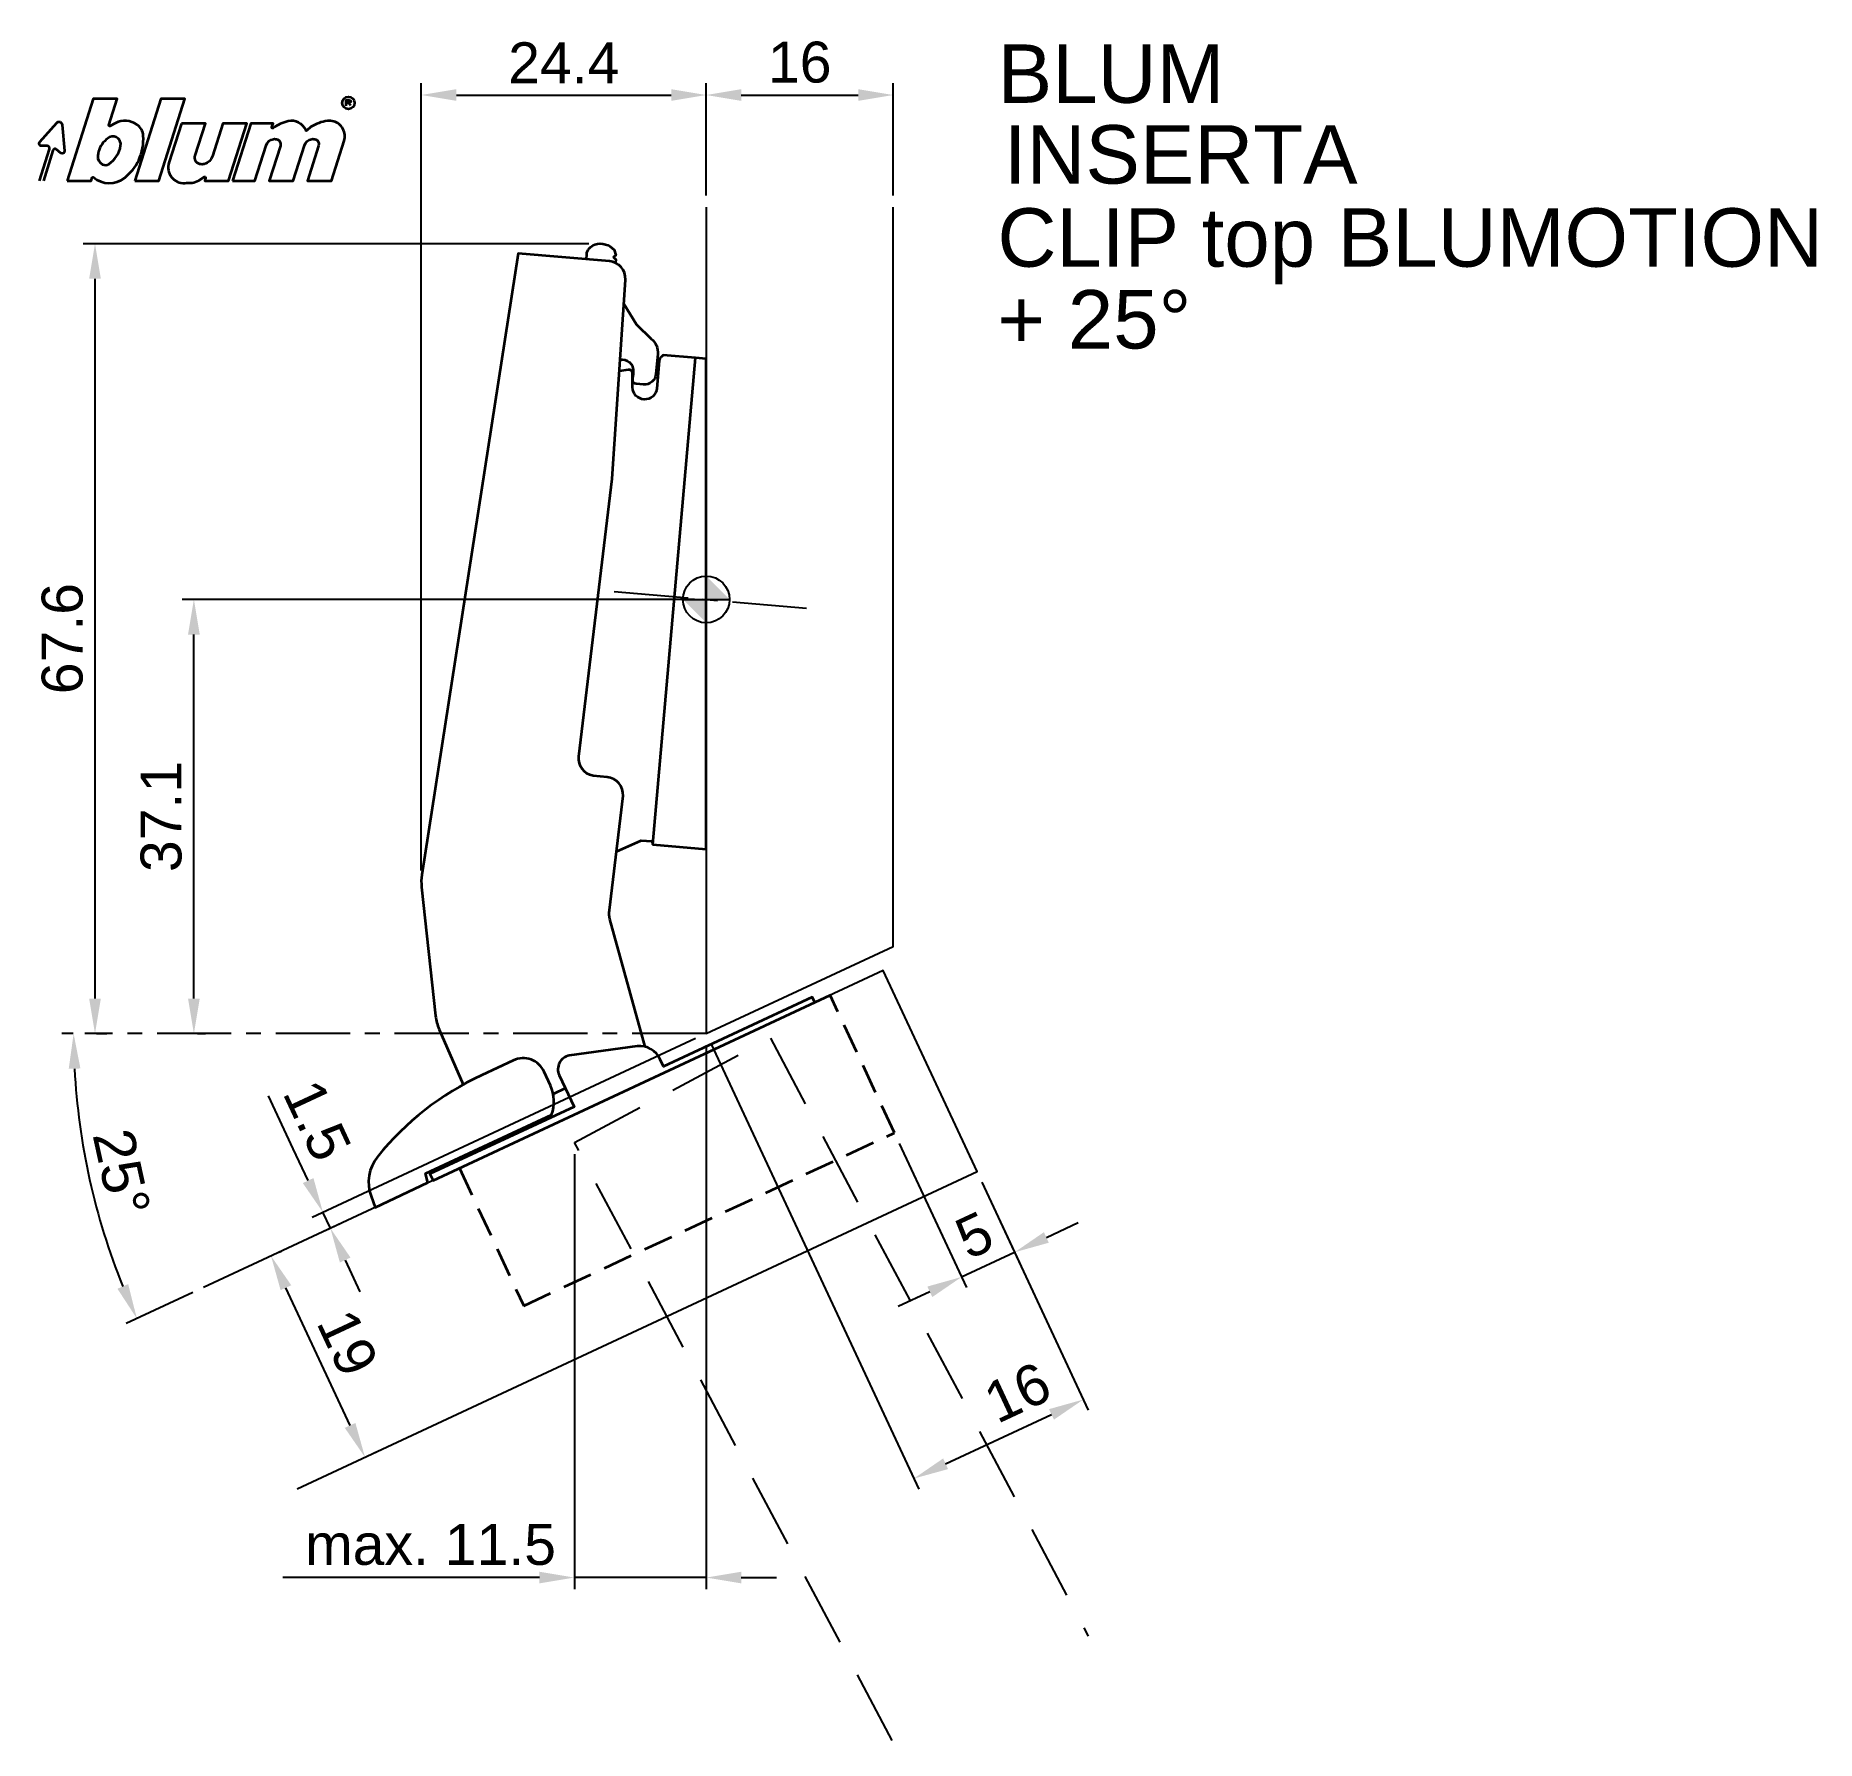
# Model space of a CAD drawing. Extents: x -57 to 95, y -98 to 48.
import ezdxf

# ---------------------------------------------------------------- set-up
doc = ezdxf.new("R2010")
doc.units = 0
doc.header["$PDMODE"] = 35
doc.header["$PDSIZE"] = 5
doc.linetypes.add('MITTE', pattern=[50.8, 31.75, -6.35, 6.35, -6.35])
doc.linetypes.add('STRICHLINIE', pattern=[19.05, 12.7, -6.35])
doc.layers.get('Defpoints').update_dxf_attribs({"linetype": 'CONTINUOUS'})
doc.layers.add('1', color=2, linetype='CONTINUOUS')
doc.layers.add('5', color=1, linetype='CONTINUOUS')
doc.layers.add('6', color=3, linetype='CONTINUOUS', lineweight=35)
doc.styles.add('Beschlag', font='ARIAL.TTF')
doc.dimstyles.new('Beschlag', dxfattribs={"dimtxt": 3.5, "dimasz": 3, "dimexe": 1, "dimexo": 1, "dimgap": 1, "dimtad": 1, "dimdec": 1, "dimdsep": 46, "dimtxsty": 'Beschlag', "dimcen": 2, "dimclrd": 256, "dimclre": 256, "dimclrt": 256, "dimadec": 1, "dimazin": 2, "dimtfac": 0.71, "dimtdec": 1, "dimtix": 1, "dimtmove": 2, "dimatfit": 0, "dimfxl": 0, "dimtolj": 1, "dimlwd": -1, "dimlwe": -1, "dimarcsym": 0})

# ---------------------------------------------------------------- blocks, each defined once
blk = doc.blocks.new('NullPunkt')
at = {"layer": '5'}
for points in [[(0, 2), (0, -2)], [(-2, 0), (2, 0)]]:
    blk.add_lwpolyline(points, dxfattribs=at)
blk.add_circle((0, 0), 2, dxfattribs=at)
for points in [[(0, 0), (-2, 0), (0, 2)], [(0, 0), (2, 0), (0, -2)]]:
    blk.add_solid(points, dxfattribs=at)
blk = doc.blocks.new('*D1')
at = {"layer": '1'}
for p, q in [((-1, 0), (-44.84, 0)), ((-43.84, -34.15), (-43.84, -3)), ((-43.53, -37.15), (-42.84, -37.15))]:
    blk.add_line(p, q, dxfattribs=at)
for points in [[(-44.34, -3), (-43.34, -3), (-43.84, 0)], [(-44.34, -34.15), (-43.34, -34.15), (-43.84, -37.15)]]:
    blk.add_solid(points, dxfattribs=at)
at = {"layer": 'Defpoints', "color": 0}
for p in [(-43.84, 0), (0, 0), (-44.53, -37.15)]:
    blk.add_point(p, dxfattribs=at)
at = {"layer": '1', "insert": (-46.63, -18.57), "char_height": 3.5, "attachment_point": 5, "rotation": 90, "style": 'Beschlag'}
blk.add_mtext('\\A1;37.1', dxfattribs=at)
blk = doc.blocks.new('*D2')
at = {"layer": '1'}
for p, q in [((-10.06, 30.44), (-53.3, 30.44)), ((-52.3, -34.15), (-52.3, 27.44)), ((-52.16, -37.15), (-51.3, -37.15))]:
    blk.add_line(p, q, dxfattribs=at)
for points in [[(-52.8, 27.44), (-51.8, 27.44), (-52.3, 30.44)], [(-52.8, -34.15), (-51.8, -34.15), (-52.3, -37.15)]]:
    blk.add_solid(points, dxfattribs=at)
at = {"layer": 'Defpoints', "color": 0}
for p in [(-52.3, 30.44), (-9.06, 30.44), (-53.16, -37.15)]:
    blk.add_point(p, dxfattribs=at)
at = {"layer": '1', "insert": (-55.09, -3.35), "char_height": 3.5, "attachment_point": 5, "rotation": 90, "style": 'Beschlag'}
blk.add_mtext('\\A1;67.6', dxfattribs=at)
blk = doc.blocks.new('*D3')
at = {"layer": '1'}
for p, q in [((-24.38, -23.18), (-24.38, 44.16)), ((-21.38, 43.16), (-3, 43.16)), ((0, 34.55), (0, 44.16))]:
    blk.add_line(p, q, dxfattribs=at)
for points in [[(-21.38, 43.66), (-21.38, 42.66), (-24.38, 43.16)], [(-3, 43.66), (-3, 42.66), (0, 43.16)]]:
    blk.add_solid(points, dxfattribs=at)
at = {"layer": 'Defpoints', "color": 0}
for p in [(0, 43.16), (0, 33.55), (-24.38, -24.18)]:
    blk.add_point(p, dxfattribs=at)
at = {"layer": '1', "insert": (-12.19, 45.92), "char_height": 3.5, "attachment_point": 5, "style": 'Beschlag'}
blk.add_mtext('\\A1;24.4', dxfattribs=at)
blk = doc.blocks.new('*D4')
at = {"layer": '1'}
for p, q in [((0, 34.55), (0, 44.16)), ((3, 43.16), (13, 43.16)), ((16, 34.55), (16, 44.16))]:
    blk.add_line(p, q, dxfattribs=at)
for points in [[(3, 43.66), (3, 42.66), (0, 43.16)], [(13, 43.66), (13, 42.66), (16, 43.16)]]:
    blk.add_solid(points, dxfattribs=at)
at = {"layer": 'Defpoints', "color": 0}
for p in [(16, 43.16), (0, 33.55), (16, 33.55)]:
    blk.add_point(p, dxfattribs=at)
at = {"layer": '1', "insert": (8, 45.95), "char_height": 3.5, "attachment_point": 5, "style": 'Beschlag'}
blk.add_mtext('\\A1;16', dxfattribs=at)
blk = doc.blocks.new('*D5')
at = {"layer": '1'}
for p, q in [((0, -38.15), (0, -84.69)), ((-11.28, -47.46), (-11.28, -84.69)), ((-14.28, -83.69), (-17.28, -83.69)), ((0, -83.69), (-11.28, -83.69)), ((3, -83.69), (6, -83.69))]:
    blk.add_line(p, q, dxfattribs=at)
for points in [[(-14.28, -83.19), (-14.28, -84.19), (-11.28, -83.69)], [(3, -83.19), (3, -84.19), (0, -83.69)]]:
    blk.add_solid(points, dxfattribs=at)
at = {"layer": 'Defpoints', "color": 0}
for p in [(0, -37.15), (-11.28, -46.46), (-11.28, -83.69)]:
    blk.add_point(p, dxfattribs=at)
at = {"layer": '1', "insert": (-23.59, -80.88), "char_height": 3.5, "attachment_point": 5, "style": 'Beschlag'}
blk.add_mtext('\\A1;max. 11.5', dxfattribs=at)
blk = doc.blocks.new('*D6')
at = {"layer": '1'}
for p, q in [((0.42, -38.05), (18.18, -76.13)), ((23.59, -49.87), (32.68, -69.37)), ((20.48, -73.96), (29.54, -69.73))]:
    blk.add_line(p, q, dxfattribs=at)
for points in [[(29.33, -69.28), (29.75, -70.18), (32.26, -68.46)], [(20.27, -73.5), (20.69, -74.41), (17.76, -75.22)]]:
    blk.add_solid(points, dxfattribs=at)
at = {"layer": 'Defpoints', "color": 0}
for p in [(0, -37.15), (23.17, -48.96), (32.26, -68.46)]:
    blk.add_point(p, dxfattribs=at)
at = {"layer": '1', "insert": (26.63, -67.86), "char_height": 3.5, "attachment_point": 5, "rotation": 25.004, "style": 'Beschlag'}
blk.add_mtext('\\A1;16', dxfattribs=at)
blk = doc.blocks.new('*D7')
at = {"layer": '1'}
for p, q in [((16.52, -46.54), (22.27, -58.88)), ((23.59, -49.87), (26.81, -56.77)), ((29.1, -54.59), (31.82, -53.32)), ((21.85, -57.97), (26.38, -55.86)), ((19.13, -59.24), (16.41, -60.51))]:
    blk.add_line(p, q, dxfattribs=at)
for points in [[(28.89, -54.14), (29.31, -55.04), (26.38, -55.86)], [(18.92, -58.79), (19.34, -59.69), (21.85, -57.97)]]:
    blk.add_solid(points, dxfattribs=at)
at = {"layer": 'Defpoints', "color": 0}
for p in [(16.1, -45.64), (23.17, -48.96), (26.38, -55.86)]:
    blk.add_point(p, dxfattribs=at)
at = {"layer": '1', "insert": (22.94, -54.4), "char_height": 3.5, "attachment_point": 5, "rotation": 25.004, "style": 'Beschlag'}
blk.add_mtext('\\A1;5', dxfattribs=at)
blk = doc.blocks.new('*D8')
at = {"layer": '1'}
for p, q in [((-36.57, -55.86), (-36.33, -55.75)), ((-30.47, -70.67), (-35.97, -58.89)), ((-28.46, -73.04), (-28.3, -72.97))]:
    blk.add_line(p, q, dxfattribs=at)
for points in [[(-35.51, -58.68), (-36.42, -59.1), (-37.24, -56.17)], [(-30.02, -70.46), (-30.93, -70.88), (-29.2, -73.39)]]:
    blk.add_solid(points, dxfattribs=at)
at = {"layer": 'Defpoints', "color": 0}
for p in [(-37.48, -56.28), (-37.24, -56.17), (-29.37, -73.46)]:
    blk.add_point(p, dxfattribs=at)
at = {"layer": '1', "insert": (-30.69, -63.6), "char_height": 3.5, "attachment_point": 5, "rotation": 295.004, "style": 'Beschlag'}
blk.add_mtext('\\A1;19', dxfattribs=at)
blk = doc.blocks.new('*D9')
at = {"layer": '1'}
for p, q in [((-0.91, -37.57), (-33.71, -52.87)), ((-34.07, -49.72), (-35.34, -47.01)), ((-32.16, -53.8), (-32.8, -52.44)), ((-32.6, -54), (-31.26, -53.38)), ((-30.9, -56.52), (-29.63, -59.24))]:
    blk.add_line(p, q, dxfattribs=at)
for points in [[(-33.61, -49.51), (-34.52, -49.94), (-32.8, -52.44)], [(-30.44, -56.31), (-31.35, -56.73), (-32.16, -53.8)]]:
    blk.add_solid(points, dxfattribs=at)
at = {"layer": 'Defpoints', "color": 0}
for p in [(0, -37.15), (-32.8, -52.44), (-33.5, -54.43)]:
    blk.add_point(p, dxfattribs=at)
at = {"layer": '1', "insert": (-33.29, -44.57), "char_height": 3.5, "attachment_point": 5, "rotation": 295.004, "style": 'Beschlag'}
blk.add_mtext('\\A1;1.5', dxfattribs=at)
blk = doc.blocks.new('Logo_BLUM')
at = {"layer": '6', "color": 20, "linetype": 'Continuous'}
for points in [[(2.39, 0), (4.43, 0), (4.52, 0.26, -0.512391), (4.62, 0.29, 0.357881), (7.3, 0.25, 0.116336), (8.5, 1.76, 0.127435), (8.89, 3.85, 0.227045), (8.36, 4.79, 0.273775), (6.5, 4.93), (6.04, 4.67, -0.689828), (5.94, 4.76), (6.65, 7), (4.61, 7)], [(12.15, 4.9), (11.09, 1.53, 0.527578), (12.44, -0.2, -0.003338), (13.06, -0.17, 0.131781), (13.63, 0.02), (14.12, 0.32, -0.706223), (14.22, 0.24), (14.15, 0), (16.19, 0), (17.75, 4.9), (15.7, 4.9), (14.81, 2.11, -0.253672), (14.11, 1.42, -0.127823), (13.72, 1.42, -0.447747), (13.33, 2.15), (14.2, 4.9)], [(16.53, 0), (18.44, 0), (19.39, 3, -0.282196), (20.04, 3.56, -0.141376), (20.38, 3.52, -0.3938), (20.62, 2.99), (19.67, 0), (21.72, 0), (22.67, 3, -0.282189), (23.31, 3.56, -0.141385), (23.65, 3.52, -0.393792), (23.89, 2.99), (22.94, 0), (24.99, 0), (26.07, 3.42, 0.424526), (25.18, 5.07, 0.098115), (24.64, 5.11, 0.114777), (23.24, 4.6), (22.89, 4.28, -0.522588), (22.79, 4.31, 0.36711), (21.28, 5.09, 0.102012), (20, 4.5, -0.748324), (19.89, 4.58), (20, 4.9), (18.08, 4.9)], [(5.59, 3.39, 0.16703), (4.99, 2.14, 0.322673), (5.41, 1.39, 0.260102), (5.93, 1.42, 0.211929), (6.95, 3, 0.250706), (6.73, 3.62, 0.316796), (6.01, 3.72, 0.086595)]]:
    blk.add_lwpolyline(points, format="xyb", close=True, dxfattribs=at)
blk.add_lwpolyline([(8.18, 0), (10.23, 0), (12.45, 7), (10.4, 7)], close=True, dxfattribs=at)
for points in [[(26.26, 6.4), (26.26, 6.9), (26.52, 6.9, -0.975005), (26.53, 6.67, 0.014563), (26.45, 6.67), (26.26, 6.67), (26.45, 6.67), (26.52, 6.6), (26.57, 6.53), (26.62, 6.42)], [(0, 0), (0.86, 2.7, 0.480207), (0.67, 2.98), (0.19, 2.97, -0.689229), (0.05, 3.33), (1.49, 4.95, -0.685285), (1.94, 4.79), (2.15, 2.54, -0.636083), (1.84, 2.36), (1.47, 2.68, 0.560356), (1.16, 2.59), (0.34, 0)]]:
    blk.add_lwpolyline(points, format="xyb", dxfattribs=at)
blk.add_circle((26.44, 6.65), 0.527, dxfattribs=at)
blk = doc.blocks.new('*D12')
at = {"layer": '1'}
for p, q in [((-54.16, -37.15), (-55.13, -37.15)), ((-43.93, -59.29), (-49.63, -61.95))]:
    blk.add_line(p, q, dxfattribs=at)
blk.add_arc((3.55, -37.15), 57.68, 182.9803, 202.0237, dxfattribs=at)
for points in [[(-54.55, -40.16), (-53.55, -40.13), (-54.13, -37.15)], [(-49.46, -58.58), (-50.38, -58.98), (-48.72, -61.53)]]:
    blk.add_solid(points, dxfattribs=at)
at = {"layer": 'Defpoints', "color": 0}
for p in [(15.13, -31.74), (-53.16, -37.15), (0, -37.15), (-53.52, -45.51), (-43.03, -58.87)]:
    blk.add_point(p, dxfattribs=at)
at = {"layer": '1', "insert": (-50.04, -49.03), "char_height": 3.5, "attachment_point": 5, "rotation": 282.502, "style": 'Beschlag'}
blk.add_mtext('\\A1;25°', dxfattribs=at)

msp = doc.modelspace()

# ---------------------------------------------------------------- linework, layer by layer
at = {"layer": '1'}
for p, q in [((-35.34, -47.01), (-37.45, -42.47)), ((-17.28, -83.69), (-36.22, -83.69))]:
    msp.add_line(p, q, dxfattribs=at)
at = {"layer": '5', "linetype": 'MITTE', "ltscale": 0.2}
msp.add_line((-7.88, 0.69), (9.1, -0.8), dxfattribs=at)
at = {"layer": '5'}
for points in [[(0, 33.55), (0, -37.15), (16, -29.69), (16, 33.55)], [(-35, -76.09), (23.17, -48.96), (15.13, -31.74), (-43.03, -58.87)]]:
    msp.add_lwpolyline(points, dxfattribs=at)
at = {"layer": '5', "linetype": 'MITTE', "ltscale": 0.2}
msp.add_lwpolyline([(0, -37.15), (-53.16, -37.15)], dxfattribs=at)
at = {"layer": '5', "linetype": 'STRICHLINIE', "ltscale": 0.5}
msp.add_lwpolyline([(15.92, -97.62), (-11.28, -46.46), (5.49, -37.54), (32.69, -88.7)], dxfattribs=at)
at = {"layer": '6'}
for p, q in [((-6.69, 19.65), (-7.44, 19.52)), ((-12.05, -41.83), (-13.1, -42.32))]:
    msp.add_line(p, q, dxfattribs=at)
for points in [[(-5.24, -38.27), (-5.24, -38.27), (-8.24, -27.36, -0.096289), (-8.29, -26.6), (-8.29, -26.6), (-7.12, -16.81, 0.412932), (-8.49, -15.2), (-9.67, -15.09, -0.398035), (-10.9, -13.43), (-8.06, 10.31), (-6.92, 27.35, 0.409111), (-8.29, 28.94), (-16.08, 29.6), (-24.33, -23.57, 0.065483), (-24.36, -24.61), (-23.16, -35.63, 0.076128), (-22.85, -36.8), (-20.8, -41.51)], [(-10.26, 29.11), (-10.23, 29.5, -0.303389), (-9.53, 30.37, -0.29926), (-7.88, 29.9), (-7.74, 29.47), (-7.93, 29.3), (-7.75, 29.08), (-7.76, 28.8)], [(-7.06, 25.29), (-5.97, 23.53), (-4.72, 22.3, -0.253101), (-4.15, 20.99), (-4.3, 19.29, -0.414214), (-5.38, 18.38), (-6.01, 18.44, -0.414214), (-6.29, 18.76, -0.000536), (-6.22, 19.46, 0.501542), (-7.38, 20.49, -2.230002)], [(-7.69, -21.58), (-5.58, -20.62), (-4.65, -20.69), (-4.56, -20.98), (-4.56, -20.98), (-0.92, 20.66), (-3.68, 20.9), (-3.84, 20.76, 0.198817), (-4.02, 20.42), (-4.23, 18.06, -0.957236), (-6.3, 18.15), (-6.3, 19.34, 0.486207), (-6.69, 19.65)], [(9.28, -34.47), (9.07, -34.02), (-3.65, -39.96), (-3.93, -39.36, 0.312987), (-5.9, -38.21), (-11.72, -39.02, 0.486363), (-12.58, -40.7), (-11.31, -43.41), (-11.31, -43.42), (-23.64, -49.16), (-23.38, -49.71), (10.6, -33.86)]]:
    msp.add_lwpolyline(points, format="xyb", dxfattribs=at)
msp.add_lwpolyline([(-4.56, -20.98), (0, -21.38), (0, 20.58), (-0.92, 20.66)], dxfattribs=at)
at = {"layer": '6', "linetype": 'STRICHLINIE', "ltscale": 0.2}
msp.add_lwpolyline([(-21.12, -48.65), (-15.62, -60.43), (16.1, -45.64), (10.6, -33.86)], dxfattribs=at)
at = {"layer": '6', "flags": 128}
msp.add_lwpolyline([(-13.86, -40.41, 0.414214), (-16.51, -39.44), (-19.21, -40.7, 0.114125), (-28.12, -47.68, 0.262579), (-28.68, -51.07), (-28.34, -52.02), (-23.81, -49.9), (-24.02, -49.12), (-13.23, -44.09, 0.191102), (-13.33, -41.59), (-13.86, -40.41)], format="xyb", dxfattribs=at)

# ---------------------------------------------------------------- block references
at = {"layer": '5', "rotation": 90}
msp.add_blockref('NullPunkt', (0, 0), dxfattribs=at)
at = {"layer": '6'}
msp.add_blockref('Logo_BLUM', (-57.06, 35.83), dxfattribs=at)

# ---------------------------------------------------------------- texts
at = {"layer": '1', "linetype": 'Continuous', "style": 'Beschlag'}
for s, p in [('BLUM', (24.94, 42.49)), ('CLIP top BLUMOTION', (24.92, 28.47)), ('+ 25%%D', (24.92, 21.47))]:
    msp.add_text(s, height=5, dxfattribs=at).set_placement(p)
at = {"layer": '1', "insert": (25.46, 40.58), "char_height": 5, "width": 110.7908, "attachment_point": 1, "style": 'Beschlag'}
msp.add_mtext('INSERTA', dxfattribs=at)

# ---------------------------------------------------------------- dimensions: what is measured, and where the dimension line sits
at = {"layer": '1'}
for base, p1, p2, angle, picture, middle in [((0, 43.16), (-24.38, -24.18), (0, 33.55), 180, '*D3', (-12.19, 45.92)), ((16, 43.16), (0, 33.55), (16, 33.55), 180, '*D4', (8, 45.95)), ((-52.3, 30.44), (-53.16, -37.15), (-9.06, 30.44), 90, '*D2', (-55.09, -3.35)), ((-43.8422, 0), (-44.534, -37.1461), (0, 0), 90, '*D1', (-46.6304, -18.5731)), ((26.38, -55.86), (16.1, -45.64), (23.17, -48.96), 25.004, '*D7', (22.94, -54.4)), ((-37.24, -56.17), (-29.37, -73.46), (-37.48, -56.28), 115.004, '*D8', (-30.69, -63.6))]:
    dim = msp.add_linear_dim(base=base, p1=p1, p2=p2, angle=angle, dimstyle='Beschlag', dxfattribs=at)
    dim.commit()
    dim.dimension.update_dxf_attribs({"geometry": picture, "text_midpoint": middle})
dim = msp.add_angular_dim_2l(base=(-53.52, -45.51), line1=((15.13, -31.74), (-43.03, -58.87)), line2=((0, -37.15), (-53.16, -37.15)), dimstyle='Beschlag', dxfattribs=at)
dim.commit()
dim.dimension.update_dxf_attribs({"geometry": '*D12', "text_midpoint": (-50.04, -49.03)})
for base, p1, p2, angle, picture, middle in [((-32.8, -52.44), (-33.5, -54.43), (0, -37.15), 115.004, '*D9', (-33.29, -44.57)), ((32.26, -68.46), (0, -37.15), (23.17, -48.96), 25.004, '*D6', (26.63, -67.86))]:
    dim = msp.add_linear_dim(base=base, p1=p1, p2=p2, angle=angle, dimstyle='Beschlag', dxfattribs=at)
    dim.commit()
    dim.dimension.update_dxf_attribs({"geometry": picture, "text_midpoint": middle, "dimtype": 160})
dim = msp.add_linear_dim(base=(-11.28, -83.69), p1=(0, -37.15), p2=(-11.28, -46.46), angle=180, text='max. 11.5', dimstyle='Beschlag', dxfattribs=at)
dim.commit()
dim.dimension.update_dxf_attribs({"geometry": '*D5', "text_midpoint": (-23.59, -80.88), "dimtype": 160})

doc.saveas('drawing.dxf')
